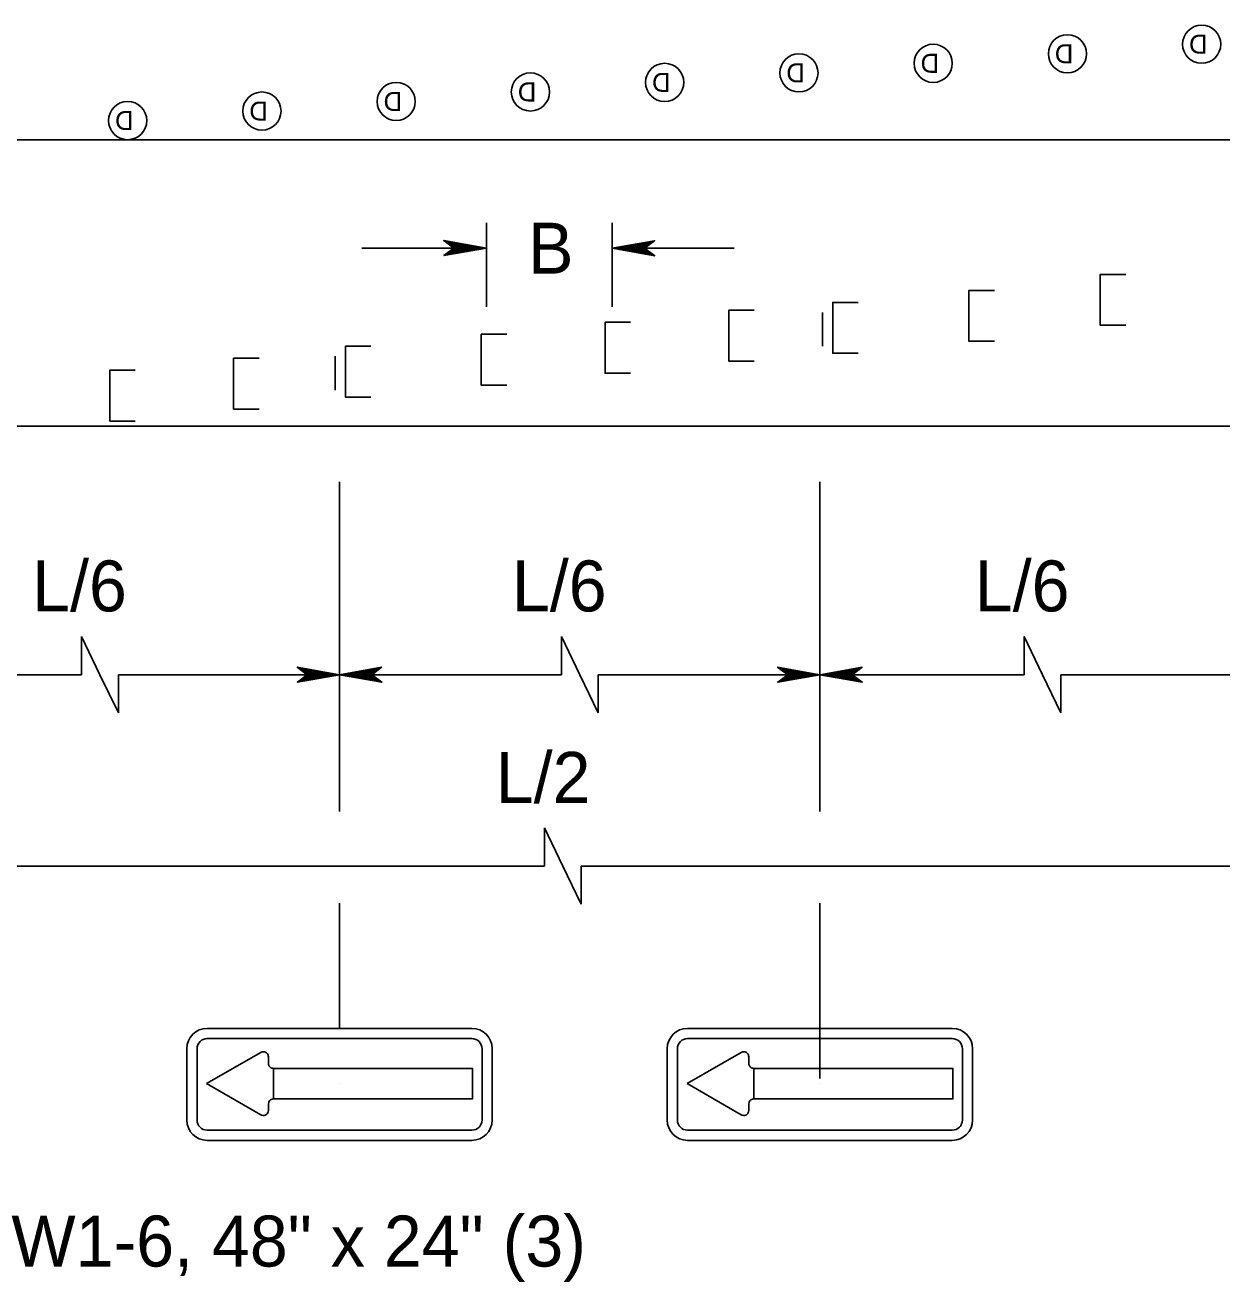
# Model space of a CAD drawing. Extents: x 499945 to 500993, y 499985 to 500645.
# Drawn here: x 500258.4 to 500352.4, y 500272.8 to 500371.5 of the extents above; entities that cross this region are included whole.
import ezdxf

# ---------------------------------------------------------------- set-up
doc = ezdxf.new("R2010")
doc.units = 0
for name, color, linetype in [('1', 7, 'Continuous'), ('24', 7, 'Continuous'), ('5', 7, 'Continuous'), ('56', 7, 'Continuous'), ('60', 7, 'Continuous')]:
    doc.layers.add(name, color=color, linetype=linetype)

msp = doc.modelspace()

# ---------------------------------------------------------------- linework, layer by layer
at = {"layer": '1'}
for p, q in [((500057.087, 500362.514), (500453.247, 500362.514)), ((500057.087, 500340.031), (500420.772, 500340.031)), ((500283.127, 500335.653), (500283.127, 500309.773)), ((500320.848, 500335.653), (500320.848, 500309.773)), ((500262.875, 500320.512), (500262.875, 500323.51)), ((500262.875, 500323.51), (500264.316, 500320.512)), ((500300.546, 500320.512), (500300.546, 500323.51)), ((500300.546, 500323.51), (500301.987, 500320.512)), ((500336.893, 500320.512), (500336.893, 500323.51)), ((500336.893, 500323.51), (500338.334, 500320.512)), ((500264.316, 500320.512), (500265.757, 500317.515)), ((500265.757, 500317.515), (500265.757, 500320.512)), ((500300.546, 500320.512), (500283.127, 500320.512)), ((500301.987, 500320.512), (500303.428, 500317.515)), ((500303.428, 500317.515), (500303.428, 500320.512)), ((500320.848, 500320.512), (500303.428, 500320.512)), ((500336.893, 500320.512), (500320.848, 500320.512)), ((500338.335, 500320.512), (500339.776, 500317.515)), ((500339.776, 500317.515), (500339.776, 500320.512)), ((500355.822, 500320.512), (500339.776, 500320.512)), ((500299.222, 500305.481), (500299.222, 500308.478)), ((500299.222, 500308.478), (500300.663, 500305.481)), ((500300.663, 500305.481), (500302.104, 500302.483)), ((500302.104, 500302.483), (500302.104, 500305.481)), ((500283.127, 500302.561), (500283.127, 500292.744)), ((500320.848, 500302.561), (500320.848, 500288.807))]:
    msp.add_line(p, q, dxfattribs=at)
at = {"layer": '24'}
for points in [[(500294.655, 500353.995), (500291.305, 500354.588), (500292.105, 500353.995), (500291.322, 500353.412), (500294.655, 500353.995), (500294.432, 500353.99), (500291.399, 500354.544), (500292.168, 500353.988), (500291.457, 500353.458), (500294.312, 500353.979), (500294.201, 500353.995), (500291.602, 500354.457), (500292.185, 500353.989), (500291.586, 500353.534), (500294.15, 500353.996), (500294.038, 500353.979), (500291.767, 500354.389), (500292.209, 500353.996), (500291.758, 500353.587), (500293.715, 500353.978), (500293.526, 500353.979), (500291.935, 500354.304), (500292.245, 500354.005), (500291.911, 500353.672), (500293.492, 500353.995), (500293.313, 500354.006), (500292.117, 500354.211), (500292.347, 500353.978), (500292.098, 500353.749), (500293.149, 500353.995), (500292.98, 500354.012), (500292.262, 500354.15), (500292.38, 500353.988), (500292.185, 500353.809), (500292.893, 500353.996), (500292.424, 500354.107), (500292.492, 500353.979), (500292.286, 500353.85), (500292.775, 500353.978), (500292.468, 500354.055), (500292.596, 500353.954), (500292.448, 500353.894), (500292.595, 500353.988), (500292.519, 500354.005)], [(500304.528, 500353.995), (500307.878, 500353.403), (500307.078, 500353.995), (500307.861, 500354.578), (500304.528, 500353.995), (500304.751, 500354.001), (500307.784, 500353.447), (500307.015, 500354.003), (500307.726, 500354.532), (500304.871, 500354.012), (500304.982, 500353.995), (500307.581, 500353.533), (500306.998, 500354.002), (500307.597, 500354.457), (500305.033, 500353.995), (500305.145, 500354.012), (500307.416, 500353.602), (500306.974, 500353.995), (500307.426, 500354.404), (500305.468, 500354.012), (500305.657, 500354.012), (500307.248, 500353.686), (500306.938, 500353.986), (500307.272, 500354.319), (500305.691, 500353.995), (500305.87, 500353.985), (500307.066, 500353.78), (500306.836, 500354.012), (500307.085, 500354.241), (500306.034, 500353.995), (500306.203, 500353.978), (500306.921, 500353.841), (500306.803, 500354.003), (500306.998, 500354.181), (500306.29, 500353.995), (500306.759, 500353.884), (500306.691, 500354.012), (500306.897, 500354.14), (500306.408, 500354.012), (500306.716, 500353.935), (500306.587, 500354.036), (500306.735, 500354.097), (500306.588, 500354.003), (500306.664, 500353.986)], [(500283.127, 500320.512), (500279.802, 500321.1), (500280.596, 500320.512), (500279.82, 500319.934), (500283.127, 500320.512), (500282.906, 500320.506), (500279.896, 500321.056), (500280.659, 500320.505), (500279.954, 500319.98), (500282.786, 500320.496), (500282.676, 500320.512), (500280.097, 500320.97), (500280.676, 500320.506), (500280.081, 500320.054), (500282.625, 500320.513), (500282.515, 500320.496), (500280.261, 500320.903), (500280.699, 500320.513), (500280.252, 500320.107), (500282.194, 500320.495), (500282.007, 500320.496), (500280.428, 500320.819), (500280.735, 500320.522), (500280.405, 500320.191), (500281.973, 500320.512), (500281.795, 500320.523), (500280.608, 500320.726), (500280.837, 500320.495), (500280.59, 500320.268), (500281.632, 500320.512), (500281.465, 500320.529), (500280.752, 500320.665), (500280.869, 500320.505), (500280.675, 500320.328), (500281.378, 500320.513), (500280.913, 500320.623), (500280.98, 500320.496), (500280.777, 500320.369), (500281.261, 500320.495), (500280.956, 500320.572), (500281.084, 500320.471), (500280.938, 500320.411), (500281.083, 500320.505), (500281.007, 500320.522)], [(500283.127, 500320.512), (500286.45, 500319.925), (500285.656, 500320.512), (500286.433, 500321.091), (500283.127, 500320.512), (500283.347, 500320.519), (500286.357, 500319.968), (500285.594, 500320.519), (500286.299, 500321.045), (500283.466, 500320.529), (500283.577, 500320.512), (500286.156, 500320.054), (500285.577, 500320.519), (500286.172, 500320.97), (500283.628, 500320.512), (500283.738, 500320.529), (500285.992, 500320.122), (500285.554, 500320.512), (500286.001, 500320.917), (500284.059, 500320.529), (500284.247, 500320.529), (500285.825, 500320.206), (500285.518, 500320.503), (500285.848, 500320.834), (500284.28, 500320.512), (500284.458, 500320.502), (500285.644, 500320.299), (500285.416, 500320.529), (500285.663, 500320.757), (500284.621, 500320.512), (500284.788, 500320.495), (500285.501, 500320.359), (500285.383, 500320.519), (500285.578, 500320.697), (500284.875, 500320.512), (500285.34, 500320.402), (500285.273, 500320.529), (500285.476, 500320.656), (500284.992, 500320.529), (500285.297, 500320.453), (500285.169, 500320.553), (500285.316, 500320.613), (500285.17, 500320.519), (500285.246, 500320.503)], [(500320.848, 500320.512), (500317.524, 500321.1), (500318.318, 500320.512), (500317.541, 500319.934), (500320.848, 500320.512), (500320.627, 500320.506), (500317.617, 500321.056), (500318.38, 500320.505), (500317.675, 500319.98), (500320.508, 500320.496), (500320.397, 500320.512), (500317.819, 500320.97), (500318.397, 500320.506), (500317.802, 500320.054), (500320.346, 500320.513), (500320.236, 500320.496), (500317.982, 500320.903), (500318.421, 500320.513), (500317.973, 500320.107), (500319.915, 500320.495), (500319.728, 500320.496), (500318.149, 500320.819), (500318.456, 500320.522), (500318.126, 500320.191), (500319.694, 500320.512), (500319.517, 500320.523), (500318.33, 500320.726), (500318.558, 500320.495), (500318.311, 500320.268), (500319.354, 500320.512), (500319.186, 500320.529), (500318.474, 500320.665), (500318.591, 500320.505), (500318.397, 500320.328), (500319.099, 500320.513), (500318.635, 500320.623), (500318.702, 500320.496), (500318.498, 500320.369), (500318.982, 500320.495), (500318.677, 500320.572), (500318.805, 500320.471), (500318.659, 500320.411), (500318.804, 500320.505), (500318.728, 500320.522)], [(500320.848, 500320.512), (500324.172, 500319.925), (500323.378, 500320.512), (500324.155, 500321.091), (500320.848, 500320.512), (500321.069, 500320.519), (500324.078, 500319.968), (500323.316, 500320.519), (500324.02, 500321.045), (500321.188, 500320.529), (500321.299, 500320.512), (500323.877, 500320.054), (500323.298, 500320.519), (500323.893, 500320.97), (500321.349, 500320.512), (500321.459, 500320.529), (500323.714, 500320.122), (500323.275, 500320.512), (500323.722, 500320.917), (500321.781, 500320.529), (500321.968, 500320.529), (500323.546, 500320.206), (500323.239, 500320.503), (500323.57, 500320.834), (500322.001, 500320.512), (500322.179, 500320.502), (500323.366, 500320.299), (500323.137, 500320.529), (500323.385, 500320.757), (500322.342, 500320.512), (500322.51, 500320.495), (500323.222, 500320.359), (500323.105, 500320.519), (500323.299, 500320.697), (500322.596, 500320.512), (500323.061, 500320.402), (500322.994, 500320.529), (500323.198, 500320.656), (500322.713, 500320.529), (500323.018, 500320.453), (500322.89, 500320.553), (500323.037, 500320.613), (500322.891, 500320.519), (500322.968, 500320.503)]]:
    msp.add_lwpolyline(points, dxfattribs=at)
at = {"layer": '5'}
for p, q in [((500294.655, 500349.384), (500294.655, 500355.994)), ((500304.528, 500349.384), (500304.528, 500355.994)), ((500284.883, 500353.995), (500294.655, 500353.995)), ((500304.528, 500353.995), (500314.108, 500353.995)), ((500262.875, 500320.512), (500245.505, 500320.512)), ((500283.127, 500320.512), (500265.757, 500320.512)), ((500299.222, 500305.481), (500245.505, 500305.481)), ((500355.822, 500305.481), (500302.104, 500305.481))]:
    msp.add_line(p, q, dxfattribs=at)
at = {"layer": '56'}
for p, q in [((500321.056, 500348.954), (500321.056, 500346.306)), ((500282.795, 500345.509), (500282.795, 500342.86)), ((500293.519, 500292.744), (500272.734, 500292.744)), ((500331.24, 500292.744), (500310.456, 500292.744)), ((500293.519, 500291.945), (500272.734, 500291.945)), ((500331.24, 500291.945), (500310.456, 500291.945)), ((500271.135, 500291.145), (500271.135, 500285.55)), ((500271.935, 500291.145), (500271.935, 500285.55)), ((500294.318, 500291.145), (500294.318, 500285.55)), ((500295.117, 500291.145), (500295.117, 500285.55)), ((500308.857, 500291.145), (500308.857, 500285.55)), ((500309.656, 500291.145), (500309.656, 500285.55)), ((500332.039, 500291.145), (500332.039, 500285.55)), ((500332.839, 500291.145), (500332.839, 500285.55)), ((500293.519, 500284.75), (500272.734, 500284.75)), ((500331.24, 500284.75), (500310.456, 500284.75)), ((500293.519, 500283.951), (500272.734, 500283.951)), ((500331.24, 500283.951), (500310.456, 500283.951))]:
    msp.add_line(p, q, dxfattribs=at)
for points in [[(500344.859, 500351.936), (500342.86, 500351.936), (500342.86, 500349.938), (500342.86, 500347.939), (500344.859, 500347.939)], [(500334.545, 500350.686), (500332.547, 500350.686), (500332.547, 500348.687), (500332.547, 500346.689), (500334.545, 500346.689)], [(500323.854, 500349.744), (500321.855, 500349.744), (500321.855, 500347.746), (500321.855, 500345.747), (500323.854, 500345.747)], [(500315.695, 500349.117), (500313.696, 500349.117), (500313.696, 500347.119), (500313.696, 500345.121), (500315.695, 500345.121)], [(500305.973, 500348.178), (500303.975, 500348.178), (500303.975, 500346.18), (500303.975, 500344.181), (500305.973, 500344.181)], [(500296.252, 500347.238), (500294.254, 500347.238), (500294.254, 500345.24), (500294.254, 500343.241), (500296.252, 500343.241)], [(500285.593, 500346.299), (500283.594, 500346.299), (500283.594, 500344.301), (500283.594, 500342.302), (500285.593, 500342.302)], [(500276.809, 500345.36), (500274.811, 500345.36), (500274.811, 500343.361), (500274.811, 500341.362), (500276.809, 500341.362)], [(500267.088, 500344.42), (500265.09, 500344.42), (500265.09, 500342.421), (500265.09, 500340.423), (500267.088, 500340.423)]]:
    msp.add_lwpolyline(points, dxfattribs=at)
for centre in [(500350.825, 500370.008), (500340.283, 500369.259), (500319.199, 500367.76), (500329.741, 500368.509), (500308.657, 500367.01), (500298.115, 500366.261), (500277.031, 500364.762), (500287.573, 500365.512), (500266.489, 500364.013)]:
    msp.add_circle(centre, 1.499, dxfattribs=at)
for centre, radius, start, end in [((500272.734, 500291.145), 1.599, 90, 180), ((500293.519, 500291.145), 1.599, 0, 90), ((500310.456, 500291.145), 1.599, 90, 180), ((500331.24, 500291.145), 1.599, 0, 90), ((500272.734, 500291.145), 0.799, 90, 180), ((500293.519, 500291.145), 0.799, 0, 90), ((500310.456, 500291.145), 0.799, 90, 180), ((500331.24, 500291.145), 0.799, 0, 90), ((500272.734, 500285.55), 1.599, 180, 270), ((500272.734, 500285.55), 0.799, 180, 270), ((500293.519, 500285.55), 1.599, 270, 0), ((500293.519, 500285.55), 0.799, 270, 0), ((500310.456, 500285.55), 1.599, 180, 270), ((500310.456, 500285.55), 0.799, 180, 270), ((500331.24, 500285.55), 1.599, 270, 0), ((500331.24, 500285.55), 0.799, 270, 0)]:
    msp.add_arc(centre, radius, start, end, dxfattribs=at)
at = {"layer": '60'}
for p, q in [((500283.127, 500288.403), (500283.127, 500288.403)), ((500320.848, 500288.403), (500320.848, 500288.403))]:
    msp.add_line(p, q, dxfattribs=at)
for points in [[(500272.692, 500288.403), (500276.938, 500290.855), (500276.984, 500290.877), (500277.04, 500290.896), (500277.105, 500290.907), (500277.171, 500290.907), (500277.256, 500290.89), (500277.348, 500290.848), (500277.398, 500290.812), (500277.431, 500290.781), (500277.484, 500290.709), (500277.514, 500290.643), (500277.528, 500290.594), (500277.537, 500290.509), (500277.537, 500290.002), (500277.547, 500289.918), (500277.562, 500289.865), (500277.581, 500289.821), (500277.613, 500289.768), (500277.653, 500289.721), (500277.698, 500289.681), (500277.731, 500289.659), (500277.791, 500289.63), (500277.856, 500289.61), (500277.937, 500289.602), (500277.937, 500287.204), (500277.828, 500287.189), (500277.756, 500287.16), (500277.708, 500287.132), (500277.659, 500287.092), (500277.616, 500287.043), (500277.581, 500286.986), (500277.562, 500286.942), (500277.537, 500286.804), (500277.537, 500286.297), (500277.525, 500286.198), (500277.503, 500286.134), (500277.458, 500286.059), (500277.421, 500286.015), (500277.348, 500285.957), (500277.29, 500285.928), (500277.213, 500285.905), (500277.129, 500285.898), (500277.013, 500285.917), (500276.978, 500285.931), (500276.938, 500285.951)], [(500310.413, 500288.403), (500314.659, 500290.855), (500314.705, 500290.877), (500314.761, 500290.896), (500314.826, 500290.907), (500314.893, 500290.907), (500314.977, 500290.89), (500315.07, 500290.848), (500315.12, 500290.812), (500315.152, 500290.781), (500315.205, 500290.709), (500315.236, 500290.643), (500315.249, 500290.594), (500315.259, 500290.509), (500315.259, 500290.002), (500315.268, 500289.918), (500315.283, 500289.865), (500315.302, 500289.821), (500315.334, 500289.768), (500315.374, 500289.721), (500315.42, 500289.681), (500315.453, 500289.659), (500315.512, 500289.63), (500315.578, 500289.61), (500315.658, 500289.602), (500315.658, 500287.204), (500315.549, 500287.189), (500315.477, 500287.16), (500315.43, 500287.132), (500315.381, 500287.092), (500315.338, 500287.043), (500315.302, 500286.986), (500315.283, 500286.942), (500315.259, 500286.804), (500315.259, 500286.297), (500315.246, 500286.198), (500315.224, 500286.134), (500315.18, 500286.059), (500315.143, 500286.015), (500315.07, 500285.957), (500315.011, 500285.928), (500314.934, 500285.905), (500314.85, 500285.898), (500314.735, 500285.917), (500314.7, 500285.931), (500314.659, 500285.951)], [(500277.937, 500289.602), (500293.566, 500289.602), (500293.566, 500287.204), (500277.937, 500287.204)], [(500315.658, 500289.602), (500331.287, 500289.602), (500331.287, 500287.204), (500315.658, 500287.204)]]:
    msp.add_lwpolyline(points, close=True, dxfattribs=at)
for centre in [(500350.825, 500370.008), (500340.283, 500369.259), (500319.199, 500367.76), (500329.741, 500368.509), (500308.657, 500367.01), (500298.115, 500366.261), (500277.031, 500364.762), (500287.573, 500365.512), (500266.489, 500364.013)]:
    msp.add_circle(centre, 1.499, dxfattribs=at)

# ---------------------------------------------------------------- texts
at = {"layer": '1'}
for s, p in [('L/6', (500258.99, 500325.478)), ('L/6', (500296.661, 500325.478)), ('L/6', (500333.009, 500325.478)), ('L/2', (500295.396, 500310.447))]:
    msp.add_text(s, height=4, dxfattribs=at).set_placement(p)
at = {"layer": '5'}
for s, p in [('B', (500297.931, 500351.995)), ('W1-6, 48" x 24" (3)', (500257.355, 500274.045))]:
    msp.add_text(s, height=4, dxfattribs=at).set_placement(p)
at = {"layer": '56'}
for p in [(500351.285, 500370.758), (500330.201, 500369.259), (500340.743, 500370.009), (500319.659, 500368.509), (500309.117, 500367.76), (500288.033, 500366.261), (500298.575, 500367.01), (500277.491, 500365.511), (500266.949, 500364.762)]:
    msp.add_text('D', height=1.499, rotation=180, dxfattribs=at).set_placement(p)

doc.saveas('drawing.dxf')
